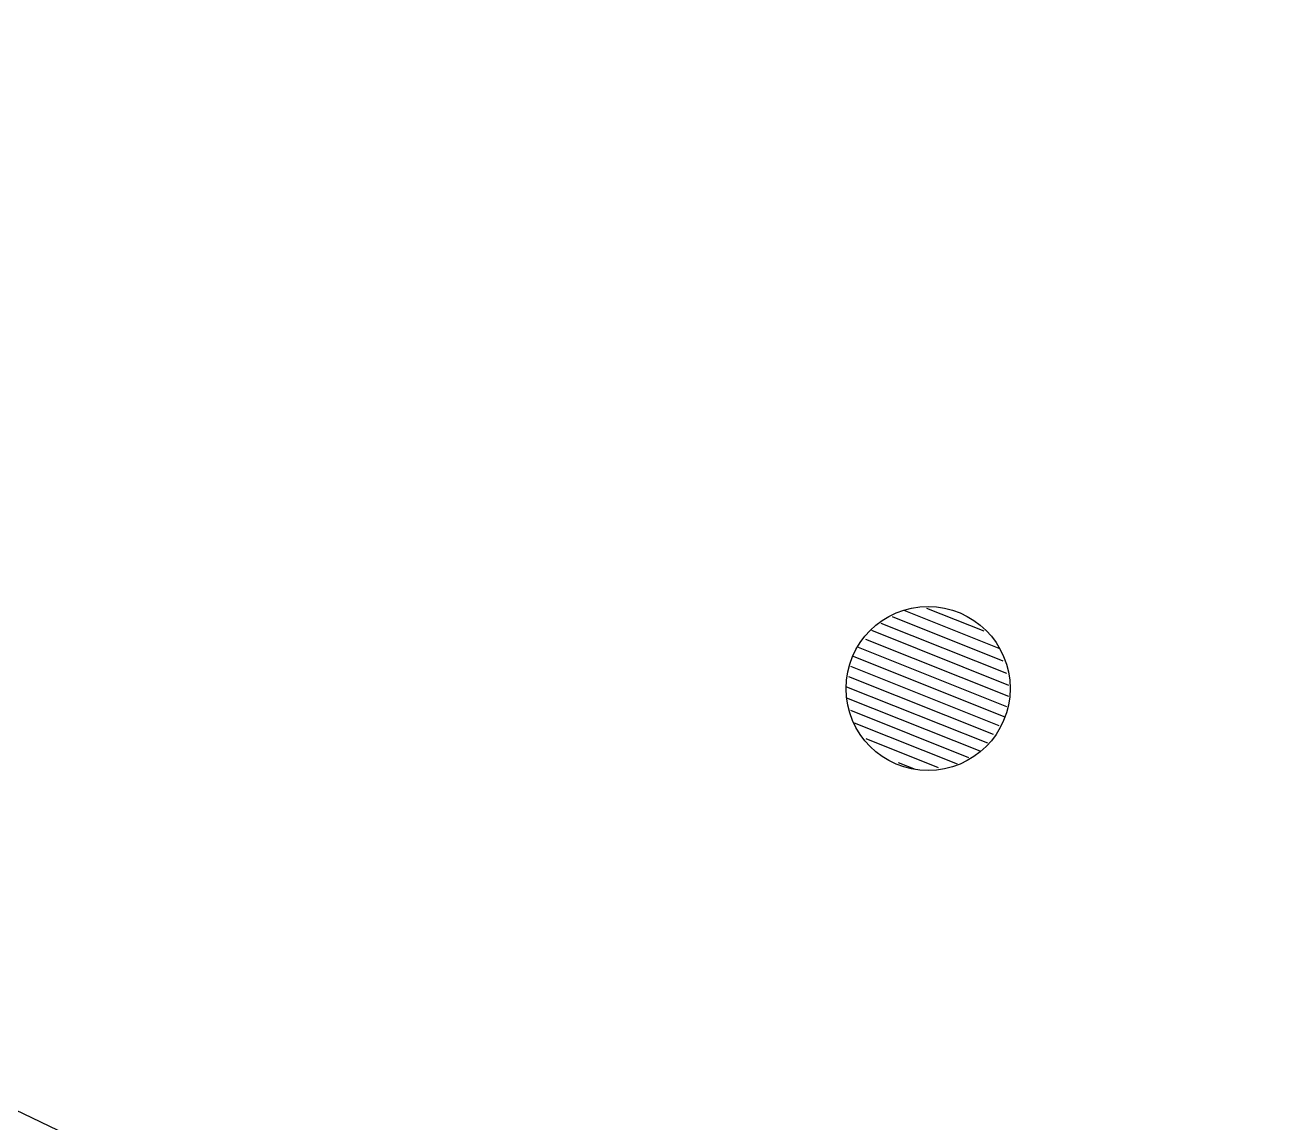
# Model space of a CAD drawing. Header units: metres. Extents: x -2743 to 126, y 13385 to 13916.
# Drawn here: x -1888.077 to -1887.466, y 13636.57 to 13637.105 of the extents above; entities that cross this region are included whole.
import ezdxf

# ---------------------------------------------------------------- set-up
doc = ezdxf.new("R2010")
doc.units = ezdxf.units.M
doc.layers.add('link_улица Берзарина_борта$0$ДВ_ГП_П_Борт_Пониженный_бетонный', color=7, linetype='Continuous')
doc.layers.add('output[1-12]_3_ДЖКХ-24_03233tp$0$Полоса деревьев', color=7, linetype='Continuous')

msp = doc.modelspace()

# ---------------------------------------------------------------- linework, layer by layer
at = {"layer": 'link_улица Берзарина_борта$0$ДВ_ГП_П_Борт_Пониженный_бетонный'}
msp.add_lwpolyline([(-1981.48352, 13697.83865), (-1919.72738, 13662.01023), (-1919.24957, 13661.66624), (-1918.85151, 13661.23993), (-1918.54344, 13660.74466), (-1918.33562, 13660.1938), (-1916.78767, 13654.43298), (-1916.38261, 13653.3528), (-1915.78452, 13652.3784), (-1915.0125, 13651.53512), (-1914.08562, 13650.84827), (-1901.55642, 13643.63392), (-1888.76634, 13636.90414), (-1875.7294, 13630.66598), (-1862.45967, 13624.9265), (-1862.22269, 13624.78873), (-1862.03495, 13624.59569), (-1861.90547, 13624.35958), (-1861.84329, 13624.09261), (-1861.85587, 13623.81879), (-1861.94023, 13623.56307), (-1862.08973, 13623.33909), (-1862.2977, 13623.16052), (-1869.74066, 13618.36758)], dxfattribs=at)
at = {"layer": 'output[1-12]_3_ДЖКХ-24_03233tp$0$Полоса деревьев'}
for points in [[(-1887.60056, 13636.79551), (-1887.65442, 13636.81702)], [(-1887.60242, 13636.80163), (-1887.64885, 13636.82018)], [(-1887.60985, 13636.80998), (-1887.63771, 13636.82111)], [(-1887.5987, 13636.78938), (-1887.65999, 13636.81386)], [(-1887.59776, 13636.77824), (-1887.66741, 13636.80605)], [(-1887.59776, 13636.78362), (-1887.66463, 13636.81033)], [(-1887.59869, 13636.77322), (-1887.67112, 13636.80215)], [(-1887.6024, 13636.76394), (-1887.67483, 13636.79286)], [(-1887.59961, 13636.76821), (-1887.67391, 13636.79788)], [(-1887.60518, 13636.75966), (-1887.67576, 13636.78785)], [(-1887.60796, 13636.75539), (-1887.67668, 13636.78284)], [(-1887.61167, 13636.75149), (-1887.67668, 13636.77745)], [(-1887.61724, 13636.74833), (-1887.67482, 13636.77132)], [(-1887.62281, 13636.74517), (-1887.67296, 13636.7652)], [(-1887.6321, 13636.74349), (-1887.66739, 13636.75759)], [(-1887.64324, 13636.74256), (-1887.65159, 13636.7459)]]:
    msp.add_lwpolyline(points, dxfattribs=at)
msp.add_circle((-1887.63713, 13636.78211), 0.04, dxfattribs=at)

doc.saveas('drawing.dxf')
